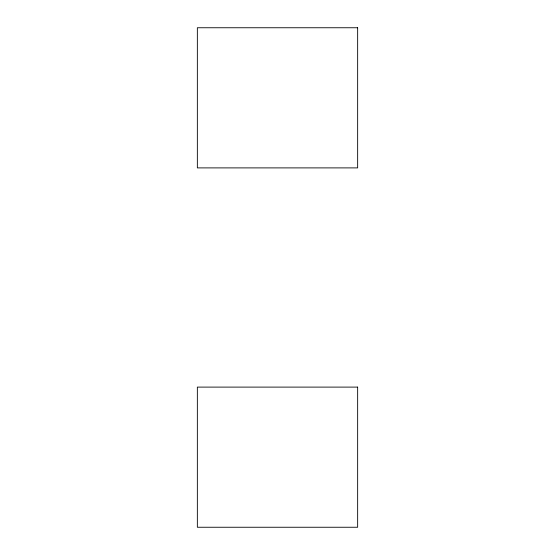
<?xml version="1.0" encoding="UTF-8"?>
<svg xmlns="http://www.w3.org/2000/svg" width="555" height="555" viewBox="0 0 555 555"><rect width="100%" height="100%" fill="white"/><g stroke="black" fill="none" stroke-linecap="round" stroke-linejoin="round"><path stroke-width="0.83" d="M357.649 27.75L197.351 27.75L197.351 167.894L357.649 167.894L357.649 27.75M357.649 387.106L197.351 387.106L197.351 527.25L357.649 527.25L357.649 387.106"/></g></svg>
